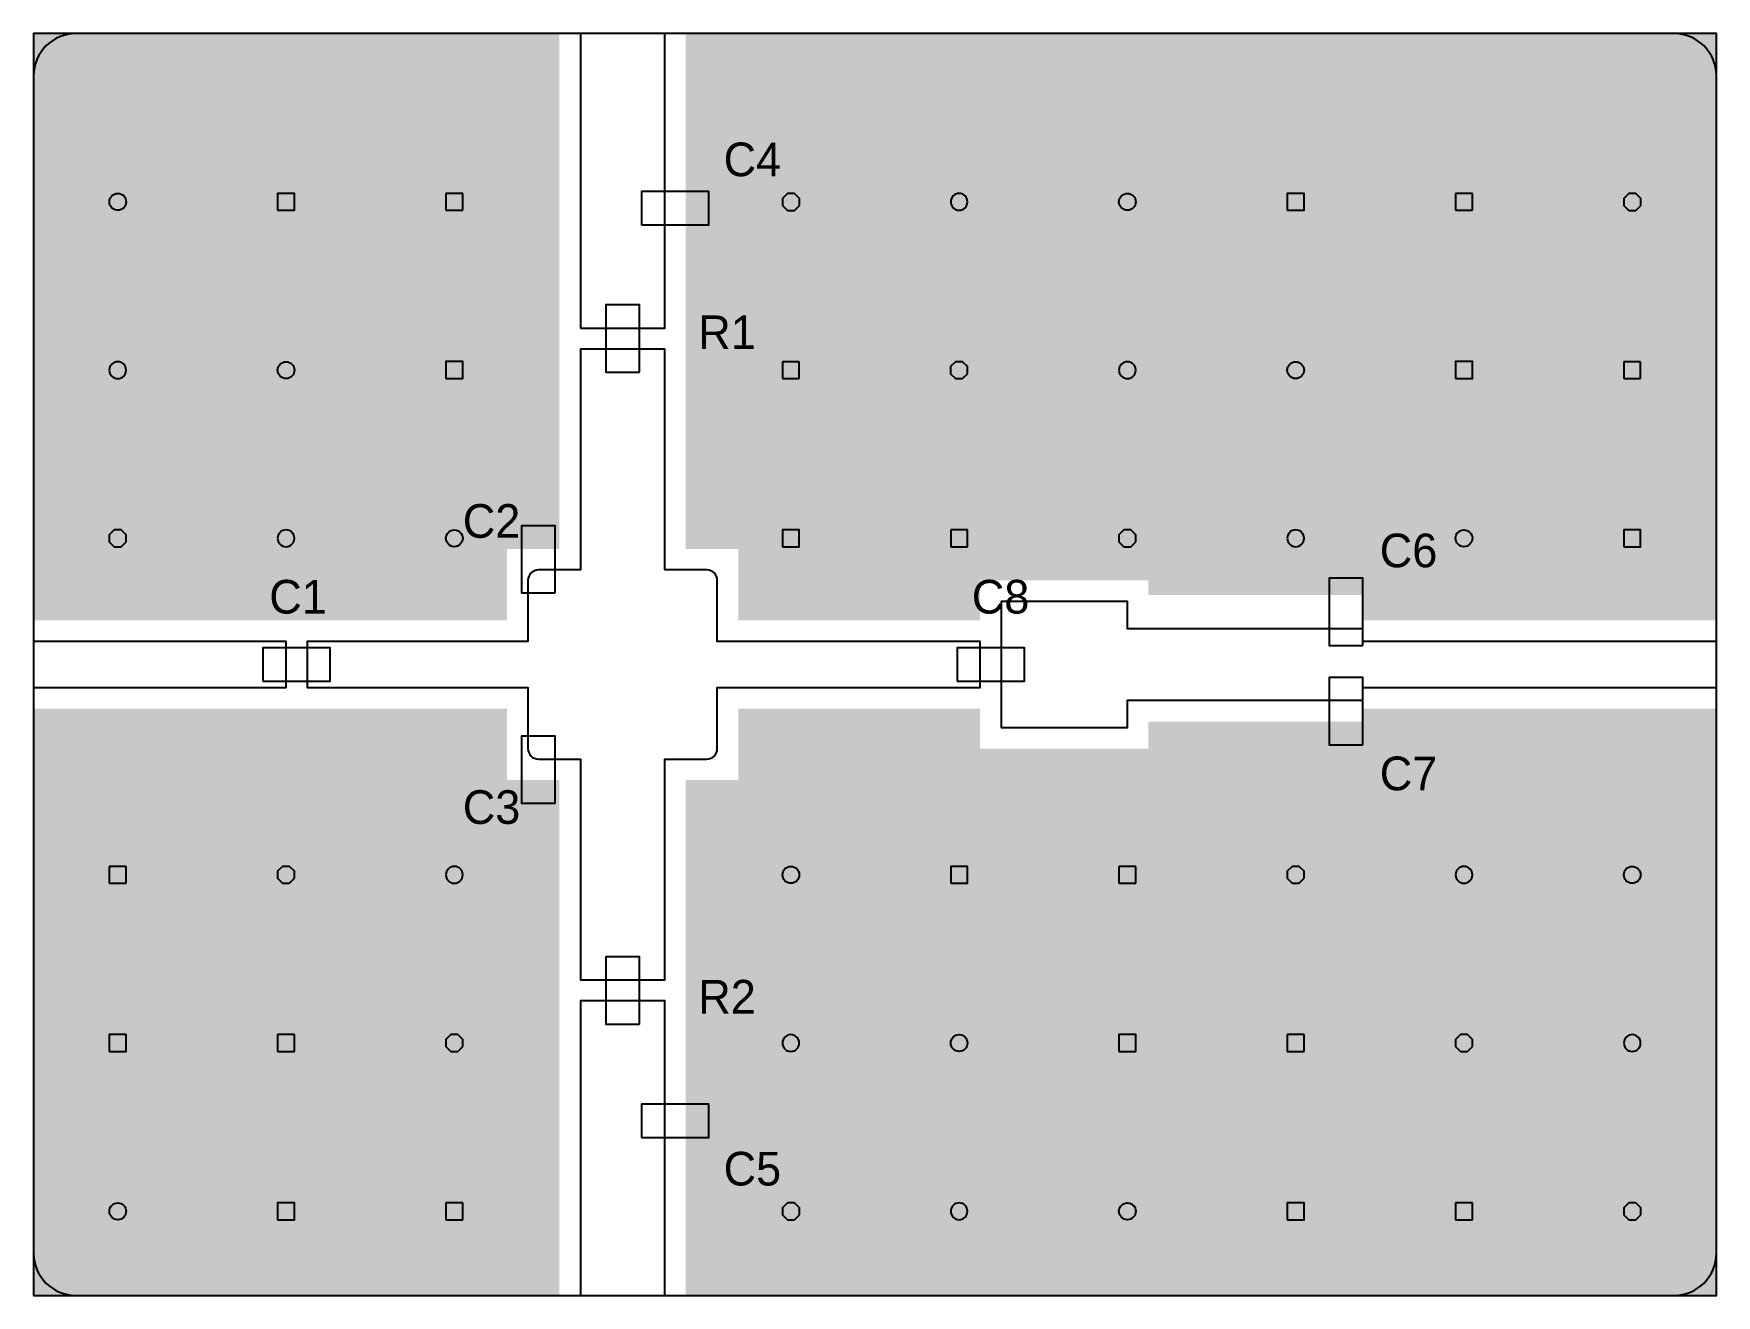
# Model space of a CAD drawing. Header units: inches. Extents: x 0 to 1.57, y 0 to 1.18.
import ezdxf

# ---------------------------------------------------------------- set-up
doc = ezdxf.new("R2010")
doc.units = ezdxf.units.IN
doc.layers.get('0').update_dxf_attribs({"color": 1, "linetype": 'CONTINUOUS'})
for name, color, linetype in [('BOARD', 6, 'CONTINUOUS'), ('COPPER_BOTTOM', 3, 'CONTINUOUS'), ('COPPER_TOP', 2, 'CONTINUOUS'), ('DRILL', 4, 'CONTINUOUS'), ('SILK_TOP', 5, 'CONTINUOUS')]:
    doc.layers.add(name, color=color, linetype=linetype)

# ---------------------------------------------------------------- blocks, each defined once
blk = doc.blocks.new('DRILL_CIRCLE')
blk.add_circle((0, 0), 0.00787)
blk = doc.blocks.new('DRILL_SQUARE')
blk.add_lwpolyline([(-0.007874, -0.007874), (0.007874, -0.007874), (0.007874, 0.007874), (-0.007874, 0.007874)], close=True)
blk = doc.blocks.new('STITCH_PAIR')
for name, p in [('DRILL_SQUARE', (0, 0.1575)), ('DRILL_CIRCLE', (0, 0))]:
    blk.add_blockref(name, p)
blk = doc.blocks.new('DRILL_SQUARE_LINES')
for p, q in [((0.007874, 0.007874), (-0.007874, 0.007874)), ((-0.007874, 0.007874), (-0.007874, -0.007874)), ((0.007874, -0.007874), (0.007874, 0.007874)), ((-0.007874, -0.007874), (0.007874, -0.007874))]:
    blk.add_line(p, q)
blk = doc.blocks.new('DRILL_OCTAGON')
blk.add_lwpolyline([(0.0079, -0.0033), (0.0079, 0.0033), (0.0033, 0.0079), (-0.0033, 0.0079), (-0.0079, 0.0033), (-0.0079, -0.0033), (-0.0033, -0.0079), (0.0033, -0.0079)], close=True)
blk = doc.blocks.new('DRILL_BULGE_CIRCLE')
blk.add_lwpolyline([(-0.007874, 0, 1), (0.007874, 0, 1)], format="xyb", close=True)
blk = doc.blocks.new('BODY_0603')
blk.add_lwpolyline([(-0.0315, -0.0157), (0.0315, -0.0157), (0.0315, 0.0157), (-0.0315, 0.0157)], close=True)

msp = doc.modelspace()

# ---------------------------------------------------------------- hatches: boundary and pattern name
at = {"layer": 'COPPER_TOP'}
for points in [[(0, 1.1811), (0, 0.6319), (0.4429, 0.6319), (0.4429, 0.6988), (0.4921, 0.6988), (0.4921, 1.1811)], [(1.5748, 1.1811), (0.6102, 1.1811), (0.6102, 0.6988), (0.6594, 0.6988), (0.6594, 0.6319), (0.8858, 0.6319), (0.8858, 0.6693), (1.0433, 0.6693), (1.0433, 0.6555), (1.2441, 0.6555), (1.2441, 0.6319), (1.5748, 0.6319)], [(0, 0), (0.4921, 0), (0.4921, 0.4823), (0.4429, 0.4823), (0.4429, 0.5492), (0, 0.5492)], [(0.6102, 0.4823), (0.6102, 0), (1.5748, 0), (1.5748, 0.5492), (1.2441, 0.5492), (1.2441, 0.537), (1.0433, 0.537), (1.0433, 0.5118), (0.8858, 0.5118), (0.8858, 0.5492), (0.6594, 0.5492), (0.6594, 0.4823)]]:
    msp.add_hatch(color=256, dxfattribs=at).paths.add_polyline_path(points)

# ---------------------------------------------------------------- linework, layer by layer
at = {"layer": 'BOARD'}
msp.add_lwpolyline([(0.0394, 0), (1.5354, 0, 0.414214), (1.5748, 0.0394), (1.5748, 1.1417, 0.414214), (1.5354, 1.1811), (0.0394, 1.1811, 0.414214), (0, 1.1417), (0, 0.0394, 0.414214)], format="xyb", close=True, dxfattribs=at)
at = {"layer": 'COPPER_BOTTOM'}
msp.add_lwpolyline([(0, 0), (1.5748, 0), (1.5748, 1.1811), (0, 1.1811)], close=True, dxfattribs=at)
at = {"layer": 'COPPER_TOP'}
for points in [[(0.5118, 0.9055), (0.5906, 0.9055), (0.5906, 1.1811), (0.5118, 1.1811)], [(1.2441, 0.5689), (1.5748, 0.5689), (1.5748, 0.6122), (1.2441, 0.6122), (1.2441, 0.624), (1.0236, 0.624), (1.0236, 0.6496), (0.9055, 0.6496), (0.9055, 0.5315), (1.0236, 0.5315), (1.0236, 0.5571), (1.2441, 0.5571)], [(0, 0.5689), (0.2362, 0.5689), (0.2362, 0.6122), (0, 0.6122)], [(0.5118, 0), (0.5906, 0), (0.5906, 0.2756), (0.5118, 0.2756)]]:
    msp.add_lwpolyline(points, close=True, dxfattribs=at)
msp.add_lwpolyline([(0.6398, 0.6693, 0.414214), (0.6299, 0.6791), (0.5906, 0.6791), (0.5906, 0.8858), (0.5118, 0.8858), (0.5118, 0.6791), (0.4724, 0.6791, 0.414214), (0.4626, 0.6693), (0.4626, 0.6122), (0.2559, 0.6122), (0.2559, 0.5689), (0.4626, 0.5689), (0.4626, 0.5118, 0.414214), (0.4724, 0.502), (0.5118, 0.502), (0.5118, 0.2953), (0.5906, 0.2953), (0.5906, 0.502), (0.6299, 0.502, 0.414214), (0.6398, 0.5118), (0.6398, 0.5689), (0.8858, 0.5689), (0.8858, 0.6122), (0.6398, 0.6122)], format="xyb", close=True, dxfattribs=at)

# ---------------------------------------------------------------- block references
at = {"layer": 'DRILL'}
for name, p in [('DRILL_CIRCLE', (0.0787, 1.0236)), ('STITCH_PAIR', (0.2362, 0.8661)), ('DRILL_SQUARE_LINES', (0.3937, 1.0236)), ('DRILL_OCTAGON', (0.7087, 1.0236)), ('DRILL_BULGE_CIRCLE', (0.8661, 1.0236)), ('DRILL_CIRCLE', (1.0236, 1.0236)), ('STITCH_PAIR', (1.1811, 0.8661)), ('DRILL_SQUARE_LINES', (1.3386, 1.0236)), ('DRILL_OCTAGON', (1.4961, 1.0236)), ('DRILL_BULGE_CIRCLE', (0.0787, 0.8661)), ('STITCH_PAIR', (0.3937, 0.7087)), ('DRILL_SQUARE_LINES', (0.7087, 0.8661)), ('DRILL_OCTAGON', (0.8661, 0.8661)), ('DRILL_BULGE_CIRCLE', (1.0236, 0.8661)), ('STITCH_PAIR', (1.3386, 0.7087)), ('DRILL_SQUARE_LINES', (1.4961, 0.8661)), ('DRILL_OCTAGON', (0.0787, 0.7087)), ('DRILL_BULGE_CIRCLE', (0.2362, 0.7087)), ('DRILL_SQUARE', (0.7087, 0.7087)), ('DRILL_SQUARE_LINES', (0.8661, 0.7087)), ('DRILL_OCTAGON', (1.0236, 0.7087)), ('DRILL_BULGE_CIRCLE', (1.1811, 0.7087)), ('DRILL_SQUARE', (1.4961, 0.7087)), ('DRILL_SQUARE_LINES', (0.0787, 0.3937)), ('DRILL_OCTAGON', (0.2362, 0.3937)), ('DRILL_BULGE_CIRCLE', (0.3937, 0.3937)), ('DRILL_CIRCLE', (0.7087, 0.3937)), ('STITCH_PAIR', (0.8661, 0.2362)), ('DRILL_SQUARE_LINES', (1.0236, 0.3937)), ('DRILL_OCTAGON', (1.1811, 0.3937)), ('DRILL_BULGE_CIRCLE', (1.3386, 0.3937)), ('DRILL_CIRCLE', (1.4961, 0.3937)), ('STITCH_PAIR', (0.0787, 0.0787)), ('DRILL_SQUARE_LINES', (0.2362, 0.2362)), ('DRILL_OCTAGON', (0.3937, 0.2362)), ('DRILL_BULGE_CIRCLE', (0.7087, 0.2362)), ('STITCH_PAIR', (1.0236, 0.0787)), ('DRILL_SQUARE_LINES', (1.1811, 0.2362)), ('DRILL_OCTAGON', (1.3386, 0.2362)), ('DRILL_BULGE_CIRCLE', (1.4961, 0.2362)), ('DRILL_SQUARE', (0.2362, 0.0787)), ('DRILL_SQUARE_LINES', (0.3937, 0.0787)), ('DRILL_OCTAGON', (0.7087, 0.0787)), ('DRILL_BULGE_CIRCLE', (0.8661, 0.0787)), ('DRILL_SQUARE', (1.1811, 0.0787)), ('DRILL_SQUARE_LINES', (1.3386, 0.0787)), ('DRILL_OCTAGON', (1.4961, 0.0787))]:
    msp.add_blockref(name, p, dxfattribs=at)
at = {"layer": 'SILK_TOP'}
for p in [(0.6004, 1.0177), (0.2461, 0.5906), (0.8957, 0.5906), (0.6004, 0.1634)]:
    msp.add_blockref('BODY_0603', p, dxfattribs=at)
at = {"layer": 'SILK_TOP', "rotation": 90}
for p in [(0.5512, 0.8957), (0.4724, 0.689), (1.2283, 0.6398), (1.2283, 0.547), (0.4724, 0.4921), (0.5512, 0.2854)]:
    msp.add_blockref('BODY_0603', p, dxfattribs=at)

# ---------------------------------------------------------------- texts
at = {"layer": 'SILK_TOP', "char_height": 0.0315, "attachment_point": 7}
for s, insert in [('C4', (0.6457, 1.0472)), ('R1', (0.622, 0.8858)), ('C2', (0.4016, 0.7087)), ('C6', (1.2598, 0.6811)), ('C1', (0.2205, 0.6378)), ('C8', (0.878, 0.6378)), ('C7', (1.2598, 0.4724)), ('C3', (0.4016, 0.4409)), ('R2', (0.622, 0.2638)), ('C5', (0.6457, 0.1024))]:
    msp.add_mtext(s, dxfattribs=dict(at, insert=insert))

doc.saveas('drawing.dxf')
